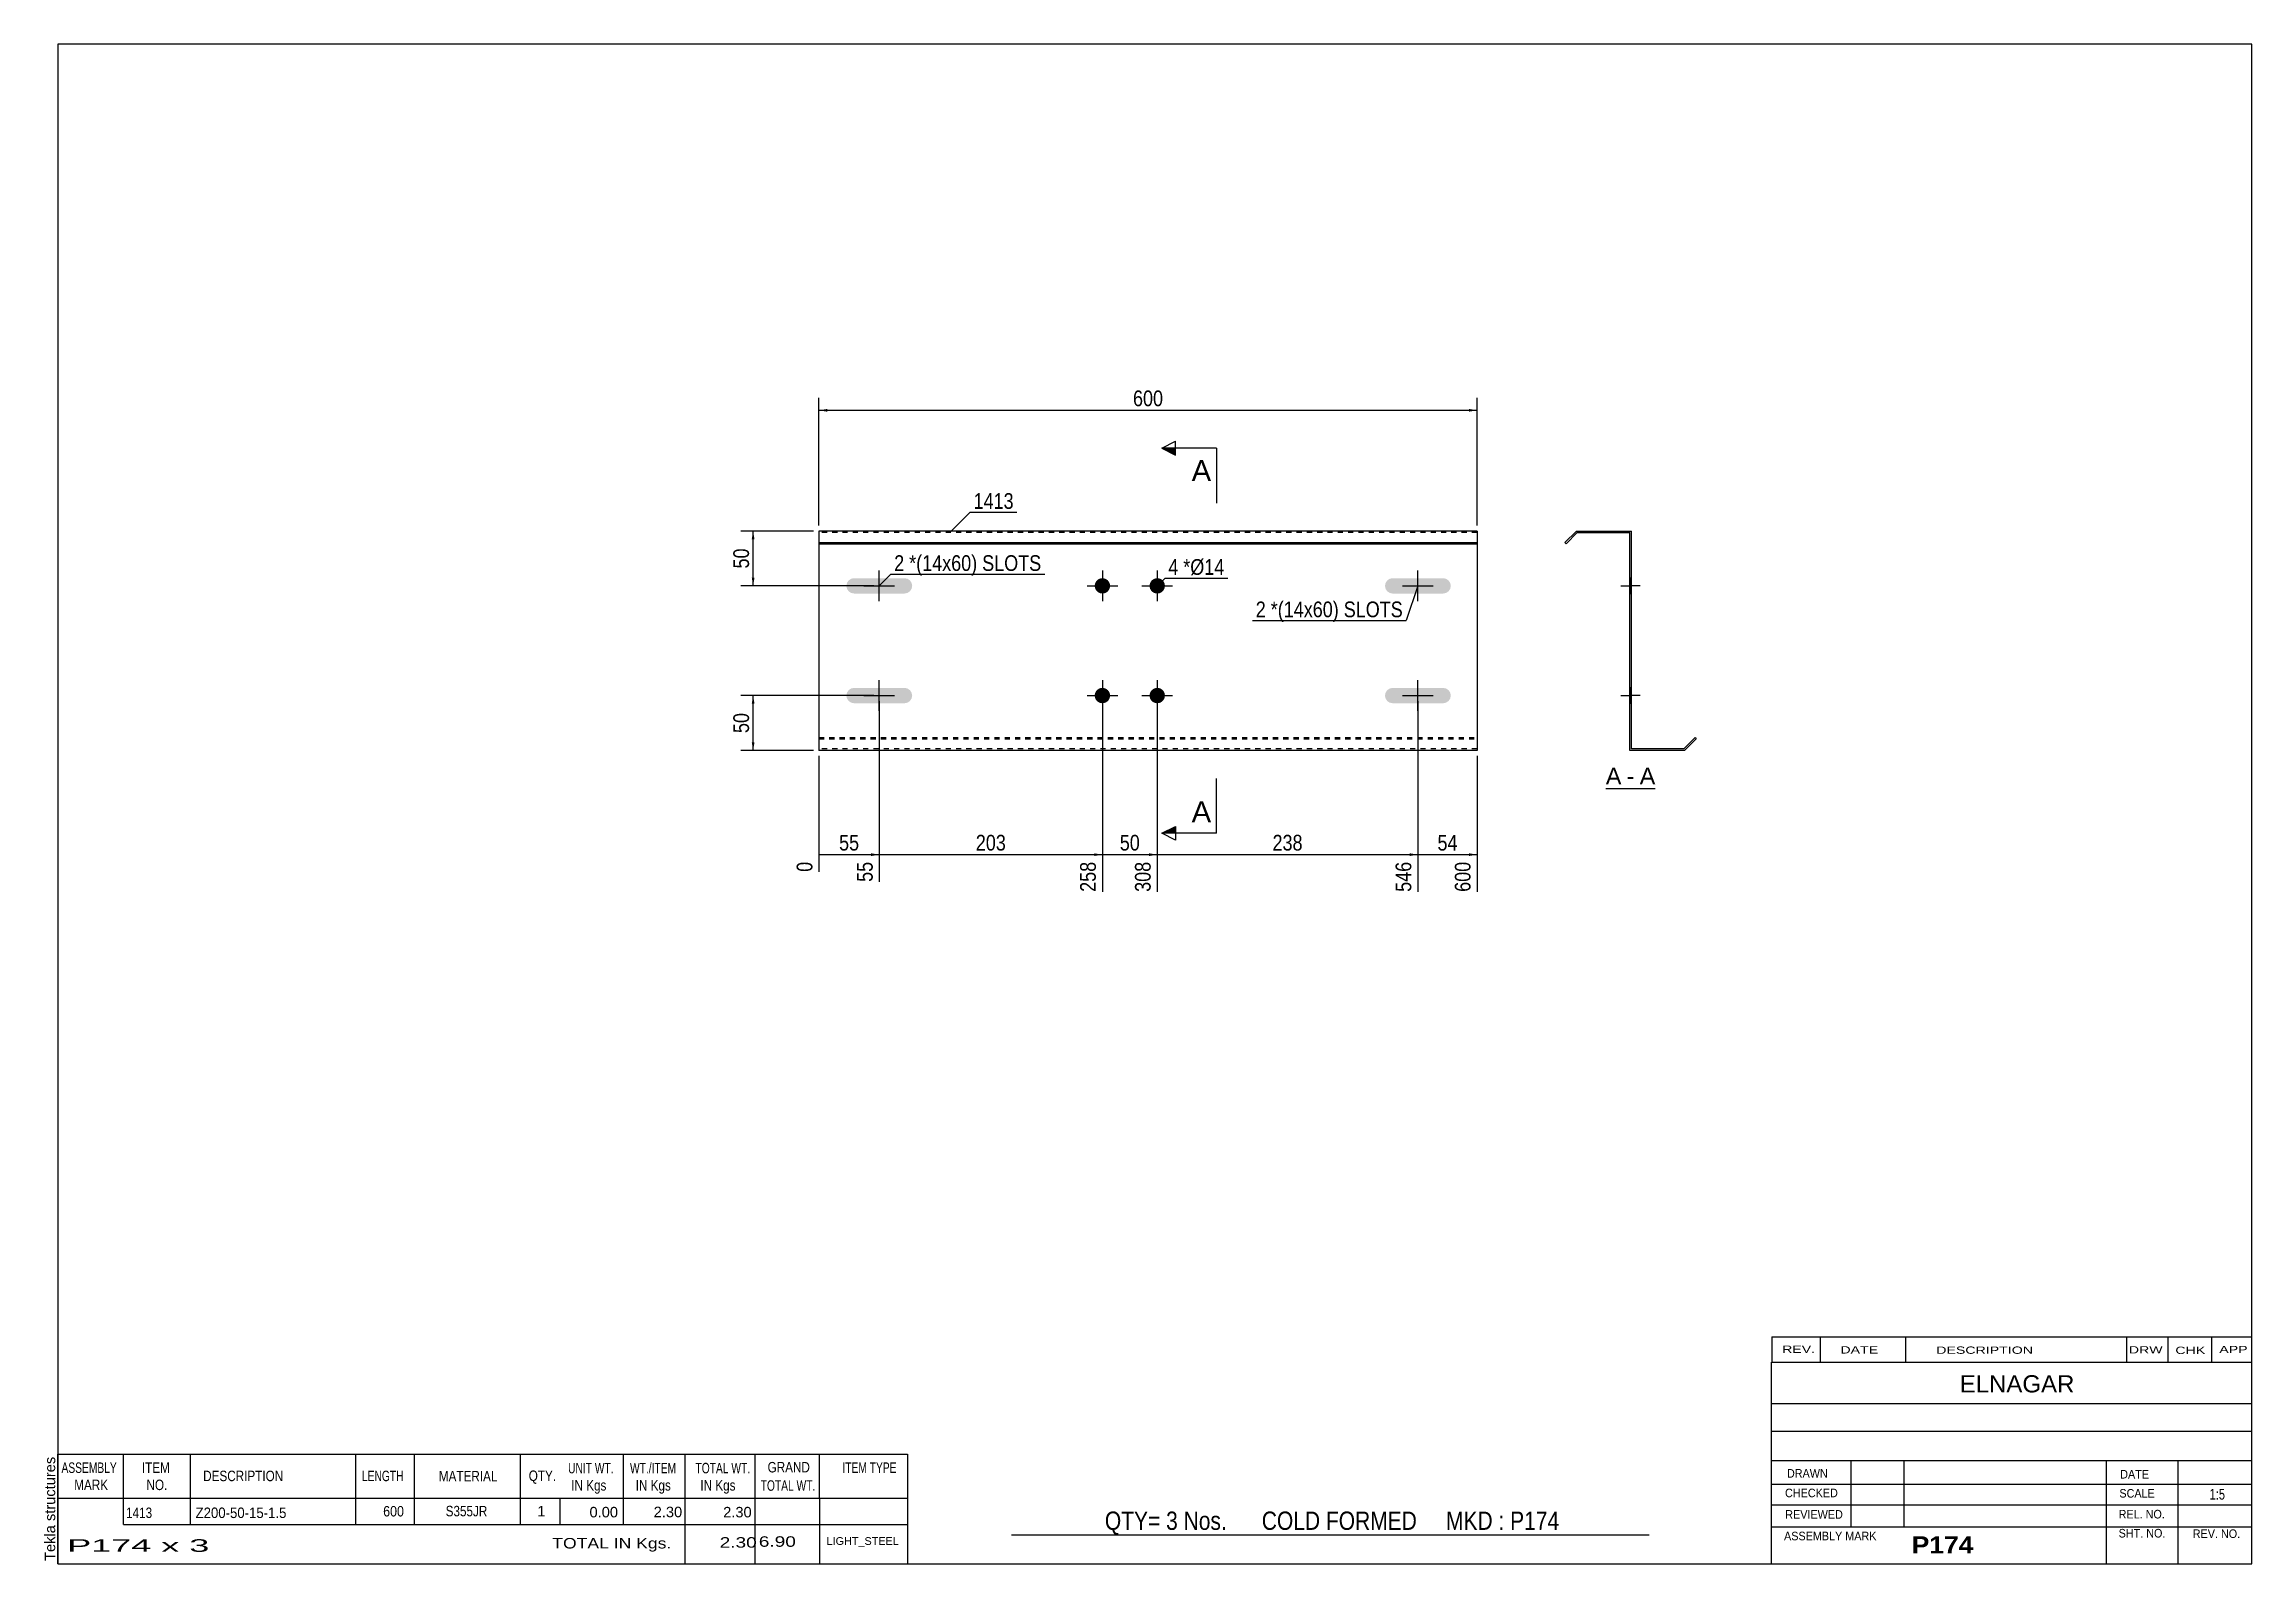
# Model space of a CAD drawing. Header units: millimetres. Extents: x -141 to 261, y -168 to 109.
import ezdxf

# ---------------------------------------------------------------- set-up
doc = ezdxf.new("R2010")
doc.units = ezdxf.units.MM
doc.linetypes.add('DXK_LINE_DOT1', pattern=[1.8814, 0.9407, -0.9407])
doc.styles.add('Arial', font='ARIAL.TTF', dxfattribs={"height": 0.2})
doc.styles.add('Arial Bold', font='ARIALBD.TTF', dxfattribs={"height": 0.2})
doc.styles.add('Arial Narrow', font='ARIALN.TTF', dxfattribs={"height": 0.2})

# ---------------------------------------------------------------- blocks, each defined once
blk = doc.blocks.new('Unknown-629090778-1423')
at = {"color": 5, "linetype": 'Continuous'}
for p, q in [((261.25, 108.75), (-138.75, 108.75)), ((-138.75, 108.75), (-138.75, -168.25)), ((261.25, -168.25), (261.25, 108.75)), ((-138.75, -168.25), (261.25, -168.25))]:
    blk.add_line(p, q, dxfattribs=at)
at = {"color": 174, "linetype": 'Continuous', "style": 'Arial'}
blk.add_text('Tekla structures', height=1.9102, rotation=90, dxfattribs=at).set_placement((-139.25, -167.75))
blk = doc.blocks.new('Unknown-629090778-12 - 1224')
at = {"color": 7, "linetype": 'Continuous'}
blk.add_line((143.46, -26.95), (152.49, -26.95), dxfattribs=at)
at = {"color": 0, "linetype": 'Continuous'}
blk.add_wipeout([(146.3, -26.2), (146.3, -23), (143.46, -23), (143.46, -26.2)], dxfattribs=at)
blk.add_wipeout([(148.68, -26.2), (148.68, -23), (147.26, -23), (147.26, -26.2)], dxfattribs=at)
at = {"color": 96, "linetype": 'Continuous', "style": 'Arial'}
blk.add_text('A', height=3.06, dxfattribs=at).set_placement((143.46, -26.2))
at = {"color": 0, "linetype": 'Continuous'}
blk.add_wipeout([(152.49, -26.2), (152.49, -23), (149.64, -23), (149.64, -26.2)], dxfattribs=at)
at = {"color": 96, "linetype": 'Continuous', "style": 'Arial'}
for s, p in [('A', (149.64, -26.2)), ('-', (147.26, -26.2))]:
    blk.add_text(s, height=3.06, dxfattribs=at).set_placement(p)
blk = doc.blocks.new('Part-629090778-1218 - 1203')
at = {"color": 2, "linetype": 'Continuous'}
for p, q in [((0, 20), (0, -20)), ((120, 20), (0, 20)), ((0, 17.88), (120, 17.88)), ((0, 17.67), (120, 17.67)), ((120, 20), (120, -20)), ((120, -20), (0, -20))]:
    blk.add_line(p, q, dxfattribs=at)
at = {"color": 7, "linetype": 'DXK_LINE_DOT1'}
for p, q in [((120, 19.7), (0, 19.7)), ((0, -17.67), (120, -17.67)), ((0, -17.88), (120, -17.88)), ((120, -19.7), (0, -19.7))]:
    blk.add_line(p, q, dxfattribs=at)
blk = doc.blocks.new('Bolt-629090778-1219 - 1203')
at = {"linetype": 'Continuous'}
for points in [[(113.8, 11.4), (104.6, 11.4), (104.06, 11.29), (103.61, 10.99), (103.31, 10.53), (103.2, 10), (103.31, 9.46), (103.61, 9.01), (104.06, 8.71), (104.6, 8.6), (113.8, 8.6), (114.34, 8.71), (114.79, 9.01), (115.09, 9.46), (115.2, 10), (115.09, 10.53), (114.79, 10.99), (114.34, 11.29)], [(113.8, -8.6), (104.6, -8.6), (104.06, -8.71), (103.61, -9.01), (103.31, -9.47), (103.2, -10), (103.31, -10.54), (103.61, -10.99), (104.06, -11.29), (104.6, -11.4), (113.8, -11.4), (114.34, -11.29), (114.79, -10.99), (115.09, -10.54), (115.2, -10), (115.09, -9.47), (114.79, -9.01), (114.34, -8.71)]]:
    blk.add_hatch(color=3, dxfattribs=at).paths.add_polyline_path(points)
at = {"color": 3, "linetype": 'Continuous'}
for p, q in [((109.2, 7.2), (109.2, 12.8)), ((106.4, 10), (112, 10)), ((109.2, -12.8), (109.2, -7.2)), ((106.4, -10), (112, -10))]:
    blk.add_line(p, q, dxfattribs=at)
blk = doc.blocks.new('Bolt-629090778-1220 - 1203')
at = {"linetype": 'Continuous'}
for points in [[(15.6, 11.4), (6.4, 11.4), (5.86, 11.29), (5.41, 10.99), (5.11, 10.53), (5, 10), (5.11, 9.46), (5.41, 9.01), (5.86, 8.71), (6.4, 8.6), (15.6, 8.6), (16.14, 8.71), (16.59, 9.01), (16.89, 9.46), (17, 10), (16.89, 10.53), (16.59, 10.99), (16.14, 11.29)], [(15.6, -8.6), (6.4, -8.6), (5.86, -8.71), (5.41, -9.01), (5.11, -9.47), (5, -10), (5.11, -10.54), (5.41, -10.99), (5.86, -11.29), (6.4, -11.4), (15.6, -11.4), (16.14, -11.29), (16.59, -10.99), (16.89, -10.54), (17, -10), (16.89, -9.47), (16.59, -9.01), (16.14, -8.71)]]:
    blk.add_hatch(color=3, dxfattribs=at).paths.add_polyline_path(points)
at = {"color": 3, "linetype": 'Continuous'}
for p, q in [((11, 7.2), (11, 12.8)), ((8.2, 10), (13.8, 10)), ((11, -12.8), (11, -7.2)), ((8.2, -10), (13.8, -10))]:
    blk.add_line(p, q, dxfattribs=at)
blk = doc.blocks.new('Bolt-629090778-1221 - 1203')
at = {"linetype": 'Continuous'}
for points in [[(53.08, 10, -1), (50.28, 10, -1)], [(63.08, 10, -1), (60.28, 10, -1)], [(53.08, -10, -1), (50.28, -10, -1)], [(63.08, -10, -1), (60.28, -10, -1)]]:
    blk.add_hatch(color=3, dxfattribs=at).paths.add_polyline_path(points)
at = {"color": 3, "linetype": 'Continuous'}
for p, q in [((51.68, 12.8), (51.68, 7.2)), ((61.68, 12.8), (61.68, 7.2)), ((48.88, 10), (54.48, 10)), ((58.88, 10), (64.48, 10)), ((51.68, -7.2), (51.68, -12.8)), ((61.68, -7.2), (61.68, -12.8)), ((48.88, -10), (54.48, -10)), ((58.88, -10), (64.48, -10))]:
    blk.add_line(p, q, dxfattribs=at)
blk = doc.blocks.new('Part-629090778-1226 - 1224')
at = {"color": 2, "linetype": 'Continuous'}
for p, q in [((138.12, 20), (136, 17.88)), ((136, 17.88), (136.21, 17.67)), ((136.21, 17.67), (138.25, 19.7)), ((138.12, 20), (148.12, 20)), ((138.25, 19.7), (147.82, 19.7)), ((147.82, -20), (147.82, 19.7)), ((148.12, -19.7), (148.12, 20)), ((157.82, -20), (147.82, -20)), ((157.7, -19.7), (148.12, -19.7)), ((157.7, -19.7), (159.73, -17.67)), ((159.94, -17.88), (157.82, -20)), ((159.73, -17.67), (159.94, -17.88))]:
    blk.add_line(p, q, dxfattribs=at)
blk = doc.blocks.new('Bolt-629090778-1227 - 1224')
at = {"linetype": 'Continuous'}
for points in [[(147.82, 11.4), (147.82, 8.6), (148.12, 8.6), (148.12, 11.4)], [(147.82, -8.6), (147.82, -11.4), (148.12, -11.4), (148.12, -8.6)]]:
    blk.add_hatch(color=3, dxfattribs=at).paths.add_polyline_path(points)
at = {"color": 3, "linetype": 'Continuous'}
for p, q in [((148.12, 11.4), (147.82, 11.4)), ((149.72, 10), (147.82, 10)), ((148.12, 8.6), (147.82, 8.6)), ((148.12, -8.6), (147.82, -8.6)), ((149.72, -10), (147.82, -10)), ((148.12, -11.4), (147.82, -11.4))]:
    blk.add_line(p, q, dxfattribs=at)
blk = doc.blocks.new('Bolt-629090778-1228 - 1224')
at = {"linetype": 'Continuous'}
for points in [[(147.82, 11.4), (147.82, 8.6), (148.12, 8.6), (148.12, 11.4)], [(147.82, -8.6), (147.82, -11.4), (148.12, -11.4), (148.12, -8.6)]]:
    blk.add_hatch(color=3, dxfattribs=at).paths.add_polyline_path(points)
at = {"color": 3, "linetype": 'Continuous'}
for p, q in [((148.12, 11.4), (147.82, 11.4)), ((149.72, 10), (147.82, 10)), ((148.12, 8.6), (147.82, 8.6)), ((148.12, -8.6), (147.82, -8.6)), ((149.72, -10), (147.82, -10)), ((148.12, -11.4), (147.82, -11.4))]:
    blk.add_line(p, q, dxfattribs=at)
blk = doc.blocks.new('Bolt-629090778-1229 - 1224')
at = {"linetype": 'Continuous'}
for points in [[(148.12, 8.6), (148.12, 11.4), (147.82, 11.4), (147.82, 8.6)], [(148.12, 8.6), (148.12, 11.4), (147.82, 11.4), (147.82, 8.6)], [(148.12, -11.4), (148.12, -8.6), (147.82, -8.6), (147.82, -11.4)], [(148.12, -11.4), (148.12, -8.6), (147.82, -8.6), (147.82, -11.4)]]:
    blk.add_hatch(color=3, dxfattribs=at).paths.add_polyline_path(points)
at = {"color": 3, "linetype": 'Continuous'}
for p, q in [((146.22, 10), (148.12, 10)), ((146.22, 10), (148.12, 10)), ((147.82, 11.4), (148.12, 11.4)), ((147.82, 11.4), (148.12, 11.4)), ((147.82, 8.6), (148.12, 8.6)), ((147.82, 8.6), (148.12, 8.6)), ((146.22, -10), (148.12, -10)), ((146.22, -10), (148.12, -10)), ((147.82, -8.6), (148.12, -8.6)), ((147.82, -8.6), (148.12, -8.6)), ((147.82, -11.4), (148.12, -11.4)), ((147.82, -11.4), (148.12, -11.4))]:
    blk.add_line(p, q, dxfattribs=at)
blk = doc.blocks.new('StraightDimension-629090778-1234 - 1203')
at = {"linetype": 'Continuous'}
blk.add_hatch(color=7, dxfattribs=at).paths.add_polyline_path([(118.5, -38.75), (120, -39), (118.5, -39.25)])
at = {"color": 7, "linetype": 'Continuous'}
for p, q in [((109.2, -11), (109.2, -45.78)), ((120, -21), (120, -45.78)), ((109.2, -39), (120, -39))]:
    blk.add_line(p, q, dxfattribs=at)
at = {"color": 0}
blk.add_wipeout([(117.03, -38.85), (117.03, -34.65), (112.17, -34.65), (112.17, -38.85)], dxfattribs=at)
at = {"color": 0, "linetype": 'Continuous'}
blk.add_wipeout([(119.4, -39.7), (115.2, -39.7), (115.2, -46.38), (119.4, -46.38)], dxfattribs=at)
at = {"color": 3, "style": 'Arial Narrow'}
blk.add_text('54', height=2.863, dxfattribs=at).set_placement((112.77, -38.25))
at = {"color": 3, "linetype": 'Continuous', "style": 'Arial Narrow'}
blk.add_text('600', height=2.863, rotation=90.0002, dxfattribs=at).set_placement((118.8, -45.78))
blk = doc.blocks.new('StraightDimension-629090778-1235 - 1203')
at = {"linetype": 'Continuous'}
blk.add_hatch(color=7, dxfattribs=at).paths.add_polyline_path([(107.7, -38.75), (109.2, -39), (107.7, -39.25)])
at = {"color": 7, "linetype": 'Continuous'}
for p, q in [((61.68, -11), (61.68, -45.78)), ((109.2, -11), (109.2, -45.78)), ((61.68, -39), (109.2, -39))]:
    blk.add_line(p, q, dxfattribs=at)
at = {"color": 0}
blk.add_wipeout([(88.78, -38.85), (88.78, -34.65), (82.1, -34.65), (82.1, -38.85)], dxfattribs=at)
at = {"color": 0, "linetype": 'Continuous'}
blk.add_wipeout([(108.6, -39.7), (104.4, -39.7), (104.4, -46.38), (108.6, -46.38)], dxfattribs=at)
at = {"color": 3, "style": 'Arial Narrow'}
blk.add_text('238', height=2.863, dxfattribs=at).set_placement((82.7, -38.25))
at = {"color": 3, "linetype": 'Continuous', "style": 'Arial Narrow'}
blk.add_text('546', height=2.863, rotation=90.0002, dxfattribs=at).set_placement((108, -45.78))
blk = doc.blocks.new('StraightDimension-629090778-1236 - 1203')
at = {"linetype": 'Continuous'}
blk.add_hatch(color=7, dxfattribs=at).paths.add_polyline_path([(60.18, -38.75), (61.68, -39), (60.18, -39.25)])
at = {"color": 7, "linetype": 'Continuous'}
for p, q in [((51.68, -11), (51.68, -45.78)), ((61.68, -11), (61.68, -45.78)), ((51.68, -39), (61.68, -39))]:
    blk.add_line(p, q, dxfattribs=at)
at = {"color": 0}
blk.add_wipeout([(59.11, -38.85), (59.11, -34.65), (54.25, -34.65), (54.25, -38.85)], dxfattribs=at)
at = {"color": 0, "linetype": 'Continuous'}
blk.add_wipeout([(61.08, -39.7), (56.88, -39.7), (56.88, -46.38), (61.08, -46.38)], dxfattribs=at)
at = {"color": 3, "style": 'Arial Narrow'}
blk.add_text('50', height=2.863, dxfattribs=at).set_placement((54.85, -38.25))
at = {"color": 3, "linetype": 'Continuous', "style": 'Arial Narrow'}
blk.add_text('308', height=2.863, rotation=90.0002, dxfattribs=at).set_placement((60.48, -45.78))
blk = doc.blocks.new('StraightDimension-629090778-1237 - 1203')
at = {"linetype": 'Continuous'}
blk.add_hatch(color=7, dxfattribs=at).paths.add_polyline_path([(50.18, -38.75), (51.68, -39), (50.18, -39.25)])
at = {"color": 7, "linetype": 'Continuous'}
for p, q in [((11, -11), (11, -43.96)), ((51.68, -11), (51.68, -45.78)), ((11, -39), (51.68, -39))]:
    blk.add_line(p, q, dxfattribs=at)
at = {"color": 0}
blk.add_wipeout([(34.68, -38.85), (34.68, -34.65), (28, -34.65), (28, -38.85)], dxfattribs=at)
at = {"color": 0, "linetype": 'Continuous'}
blk.add_wipeout([(51.08, -39.7), (46.88, -39.7), (46.88, -46.38), (51.08, -46.38)], dxfattribs=at)
at = {"color": 3, "style": 'Arial Narrow'}
blk.add_text('203', height=2.863, dxfattribs=at).set_placement((28.6, -38.25))
at = {"color": 3, "linetype": 'Continuous', "style": 'Arial Narrow'}
blk.add_text('258', height=2.863, rotation=90.0002, dxfattribs=at).set_placement((50.48, -45.78))
blk = doc.blocks.new('StraightDimension-629090778-1238 - 1203')
at = {"linetype": 'Continuous'}
blk.add_hatch(color=7, dxfattribs=at).paths.add_polyline_path([(9.5, -38.75), (11, -39), (9.5, -39.25)])
at = {"color": 7, "linetype": 'Continuous'}
for p, q in [((11, -11), (11, -43.96)), ((0, -21), (0, -42.13)), ((0, -39), (11, -39))]:
    blk.add_line(p, q, dxfattribs=at)
at = {"color": 0}
blk.add_wipeout([(7.93, -38.85), (7.93, -34.65), (3.07, -34.65), (3.07, -38.85)], dxfattribs=at)
at = {"color": 0, "linetype": 'Continuous'}
blk.add_wipeout([(-0.6, -39.7), (-4.8, -39.7), (-4.8, -42.73), (-0.6, -42.73)], dxfattribs=at)
at = {"color": 3, "linetype": 'Continuous', "style": 'Arial Narrow'}
blk.add_text('0', height=2.86, rotation=90.0002, dxfattribs=at).set_placement((-1.2, -42.13))
at = {"color": 0, "linetype": 'Continuous'}
blk.add_wipeout([(10.4, -39.7), (6.2, -39.7), (6.2, -44.56), (10.4, -44.56)], dxfattribs=at)
at = {"color": 3, "style": 'Arial Narrow'}
blk.add_text('55', height=2.863, dxfattribs=at).set_placement((3.67, -38.25))
at = {"color": 3, "linetype": 'Continuous', "style": 'Arial Narrow'}
blk.add_text('55', height=2.863, rotation=90.0002, dxfattribs=at).set_placement((9.8, -43.96))
blk = doc.blocks.new('StraightDimension-629090778-1255 - 1203')
at = {"linetype": 'Continuous'}
for points in [[(-12.25, 18.5), (-12, 20), (-11.75, 18.5)], [(-11.75, 11.5), (-12, 10), (-12.25, 11.5)]]:
    blk.add_hatch(color=7, dxfattribs=at).paths.add_polyline_path(points)
at = {"color": 7, "linetype": 'Continuous'}
for p, q in [((-1, 20), (-14.25, 20)), ((-12, 10), (-12, 20)), ((10, 10), (-14.25, 10))]:
    blk.add_line(p, q, dxfattribs=at)
at = {"color": 0}
blk.add_wipeout([(-12.15, 17.43), (-16.35, 17.43), (-16.35, 12.57), (-12.15, 12.57)], dxfattribs=at)
at = {"color": 3, "style": 'Arial Narrow'}
blk.add_text('50', height=2.863, rotation=90.0002, dxfattribs=at).set_placement((-12.75, 13.17))
blk = doc.blocks.new('StraightDimension-629090778-1261 - 1203')
at = {"linetype": 'Continuous'}
for points in [[(-12.25, -11.5), (-12, -10), (-11.75, -11.5)], [(-11.75, -18.5), (-12, -20), (-12.25, -18.5)]]:
    blk.add_hatch(color=7, dxfattribs=at).paths.add_polyline_path(points)
at = {"color": 7, "linetype": 'Continuous'}
for p, q in [((10, -10), (-14.25, -10)), ((-12, -20), (-12, -10)), ((-1, -20), (-14.25, -20))]:
    blk.add_line(p, q, dxfattribs=at)
at = {"color": 0}
blk.add_wipeout([(-12.15, -12.57), (-16.35, -12.57), (-16.35, -17.43), (-12.15, -17.43)], dxfattribs=at)
at = {"color": 3, "style": 'Arial Narrow'}
blk.add_text('50', height=2.863, rotation=90.0002, dxfattribs=at).set_placement((-12.75, -16.83))
blk = doc.blocks.new('StraightDimension-629090778-1267 - 1203')
at = {"linetype": 'Continuous'}
for points in [[(1.5, 41.75), (0, 42), (1.5, 42.25)], [(118.5, 42.25), (120, 42), (118.5, 41.75)]]:
    blk.add_hatch(color=7, dxfattribs=at).paths.add_polyline_path(points)
at = {"color": 7, "linetype": 'Continuous'}
for p, q in [((0, 21), (0, 44.25)), ((0, 42), (120, 42)), ((120, 21), (120, 44.25))]:
    blk.add_line(p, q, dxfattribs=at)
at = {"color": 0}
blk.add_wipeout([(63.34, 42.15), (63.34, 46.35), (56.66, 46.35), (56.66, 42.15)], dxfattribs=at)
at = {"color": 3, "style": 'Arial Narrow'}
blk.add_text('600', height=2.863, dxfattribs=at).set_placement((57.26, 42.75))
blk = doc.blocks.new('CBS_REVISION-629090778-1439')
at = {"color": 7, "linetype": 'Continuous'}
for p, q in [((173.74, -126.87), (261.24, -126.87)), ((173.74, -126.87), (173.74, -131.5)), ((182.54, -126.87), (182.54, -131.5)), ((198.13, -126.87), (198.13, -131.44)), ((238.39, -126.87), (238.39, -131.5)), ((245.93, -126.87), (245.93, -131.5)), ((253.88, -126.87), (253.88, -131.5)), ((173.74, -131.5), (261.24, -131.5))]:
    blk.add_line(p, q, dxfattribs=at)
at = {"color": 7, "style": 'Arial Narrow', "width": 1.7}
for s, height, p in [('REV.', 1.326, (175.6, -129.82)), ('DATE', 1.326, (186.23, -129.94)), ('DESCRIPTION', 1.3257, (203.71, -129.99)), ('DRW', 1.326, (238.82, -129.93)), ('CHK', 1.326, (247.31, -130.02)), ('APP', 1.326, (255.31, -129.87))]:
    blk.add_text(s, height=height, dxfattribs=at).set_placement(p)
blk = doc.blocks.new('CBS_BOM-629090778-1436')
at = {"color": 7, "linetype": 'Continuous'}
for p, q in [((-138.78, -156.28), (-138.78, -148.28)), ((-138.78, -148.28), (16.14, -148.28)), ((-126.78, -156.28), (-126.78, -148.28)), ((-114.59, -156.28), (-114.59, -148.28)), ((-84.43, -156.28), (-84.43, -148.28)), ((-73.75, -156.28), (-73.75, -148.28)), ((-54.43, -156.28), (-54.43, -148.28)), ((-35.63, -156.28), (-35.63, -148.28)), ((-24.42, -156.28), (-24.42, -148.28)), ((-11.63, -156.28), (-11.63, -148.28)), ((0.12, -156.28), (0.12, -148.28)), ((16.14, -148.29), (16.14, -156.27)), ((-138.78, -156.28), (16.14, -156.28)), ((-138.78, -161.08), (-138.78, -156.28)), ((-126.78, -161.08), (-126.78, -156.28)), ((-114.59, -161.08), (-114.59, -156.28)), ((-84.43, -161.08), (-84.43, -156.28)), ((-73.75, -161.08), (-73.75, -156.28)), ((-54.43, -161.08), (-54.43, -156.28)), ((-47.17, -161.08), (-47.17, -156.28)), ((-35.63, -161.08), (-35.63, -156.28)), ((-24.42, -161.08), (-24.42, -156.28)), ((-11.63, -161.08), (-11.63, -156.28)), ((0.14, -161.08), (0.14, -156.28)), ((16.14, -156.28), (16.14, -161.08)), ((-138.78, -168.28), (-138.78, -161.1)), ((-126.78, -161.08), (16.14, -161.08)), ((-24.42, -168.28), (-24.42, -161.1)), ((-11.63, -168.28), (-11.63, -161.1)), ((0.18, -168.28), (0.18, -161.1)), ((16.14, -161.08), (16.14, -168.28)), ((-138.78, -168.28), (16.14, -168.28))]:
    blk.add_line(p, q, dxfattribs=at)
at = {"color": 3, "linetype": 'Continuous', "style": 'Arial'}
for s, height, width, p in [('ASSEMBLY', 1.91, 0.7, (-138.1, -151.71)), ('MARK', 1.91, 0.8, (-135.78, -154.84)), ('ITEM', 1.91, 0.8, (-123.45, -151.71)), ('NO.', 1.91, 0.8, (-122.6, -154.84)), ('DESCRIPTION', 1.9102, 0.8, (-112.27, -153.21)), ('LENGTH', 1.91, 0.7, (-83.32, -153.21)), ('MATERIAL', 1.91, 0.8, (-69.3, -153.26)), ('QTY.', 1.91, 0.8, (-52.91, -153.18)), ('UNIT WT.', 1.91, 0.7, (-45.74, -151.78)), ('WT./ITEM', 1.91, 0.7, (-34.45, -151.78)), ('TOTAL WT.', 1.91, 0.7, (-22.51, -151.78)), ('GRAND', 1.91, 0.8, (-9.36, -151.62)), ('ITEM TYPE', 1.91, 0.7, (4.28, -151.7)), ('IN Kgs', 1.91, 0.8, (-45.16, -154.92)), ('IN Kgs', 1.91, 0.8, (-33.41, -154.92)), ('IN Kgs', 1.91, 0.8, (-21.62, -154.92)), ('TOTAL WT.', 1.91, 0.7, (-10.62, -154.96))]:
    blk.add_text(s, height=height, dxfattribs=dict(at, width=width)).set_placement(p)
at = {"color": 7, "linetype": 'Continuous', "style": 'Arial'}
for s, height, width, p in [('1413', 1.91, 0.8, (-126.32, -159.93)), ('Z200-50-15-1.5', 1.9102, 0.9, (-113.65, -159.93)), ('600', 1.91, 0.85, (-79.45, -159.65)), ('S355JR', 1.91, 0.8, (-68.06, -159.62))]:
    blk.add_text(s, height=height, dxfattribs=dict(at, width=width)).set_placement(p)
for s, p in [('1', (-51.34, -159.62)), ('0.00', (-41.83, -159.81)), ('2.30', (-30.13, -159.78)), ('2.30', (-17.46, -159.81))]:
    blk.add_text(s, height=1.91, dxfattribs=at).set_placement(p)
at = {"color": 6, "linetype": 'Continuous', "style": 'Arial'}
for s, height, width, p in [('P174 x 3', 2.292, 2.05, (-137.06, -166.09)), ('TOTAL IN Kgs.', 1.9102, 1.2, (-48.62, -165.48)), ('2.30', 1.91, 1.3, (-18.1, -165.33)), ('6.90', 1.91, 1.3, (-10.96, -165.17))]:
    blk.add_text(s, height=height, dxfattribs=dict(at, width=width)).set_placement(p)
blk.add_text('LIGHT_STEEL', height=1.4135, dxfattribs=at).set_placement((1.39, -164.83))
blk = doc.blocks.new('CBS_CALLOFF-629090778-1437')
at = {"color": 7, "linetype": 'Continuous'}
blk.add_line((35.13, -162.98), (151.36, -163), dxfattribs=at)
at = {"color": 3, "linetype": 'Continuous', "style": 'Arial Narrow'}
blk.add_text('QTY= 3 Nos.      COLD FORMED     MKD : P174', height=3.3405, dxfattribs=at).set_placement((52.13, -162.09))
blk = doc.blocks.new('CBS_NAME_BLOG-629090778-1438')
at = {"color": 7, "linetype": 'Continuous'}
for p, q in [((173.66, -131.5), (261.18, -131.5)), ((173.66, -168.21), (173.66, -131.5)), ((173.66, -139.04), (261.18, -139.04)), ((173.73, -144.09), (261.25, -144.09)), ((173.66, -149.46), (261.18, -149.46)), ((188.18, -161.57), (188.18, -149.47)), ((197.87, -161.54), (197.87, -149.47)), ((234.78, -168.21), (234.78, -149.48)), ((247.83, -168.21), (247.83, -149.47)), ((173.67, -153.76), (261.25, -153.74)), ((173.66, -157.51), (261.18, -157.51)), ((173.66, -161.55), (261.18, -161.55)), ((173.66, -168.25), (261.25, -168.25))]:
    blk.add_line(p, q, dxfattribs=at)
at = {"color": 3, "linetype": 'Continuous', "style": 'Arial'}
blk.add_text('ELNAGAR', height=3.133, dxfattribs=at).set_placement((207.98, -137.03))
at = {"color": 3, "linetype": 'Continuous'}
for s, height, style, width, p in [('DRAWN', 1.566, 'Arial', 0.9, (176.49, -152.57)), ('DATE', 1.566, 'Arial', 0.9, (237.25, -152.73)), ('CHECKED', 1.566, 'Arial', 0.9, (176.14, -156.14)), ('SCALE', 1.566, 'Arial', 0.9, (237.1, -156.21)), ('1:5', 1.957, 'Arial Narrow', 0.9, (253.55, -156.57)), ('REVIEWED', 1.566, 'Arial', 0.9, (176.18, -160.06)), ('REL. NO.', 1.566, 'Arial', 0.9, (236.96, -160.01)), ('ASSEMBLY MARK', 1.5663, 'Arial', 0.9, (175.96, -163.99)), ('P174', 3.131, 'Arial Bold', 1.1, (199.24, -166.39)), ('SHT. NO.', 1.566, 'Arial', 0.9, (236.96, -163.48)), ('REV. NO.', 1.566, 'Arial', 0.9, (250.48, -163.57))]:
    blk.add_text(s, height=height, dxfattribs=dict(at, style=style, width=width)).set_placement(p)
blk = doc.blocks.new('SectionMark-629090778-1232 - 1203')
at = {"linetype": 'Continuous'}
for points in [[(65, 35.1), (65, 33.85), (62.5, 35.1)], [(65, -33.85), (65, -35.1), (62.5, -35.1)]]:
    blk.add_hatch(color=30, dxfattribs=at).paths.add_polyline_path(points)
at = {"color": 30, "linetype": 'Continuous'}
for p, q in [((62.5, 35.1), (65, 36.35)), ((65, 33.85), (65, 36.35)), ((62.5, 35.1), (65, 33.85)), ((62.5, -35.1), (65, -33.85)), ((65, -36.35), (62.5, -35.1)), ((65, -33.85), (65, -36.35))]:
    blk.add_line(p, q, dxfattribs=at)
at = {"color": 0, "linetype": 'Continuous'}
for points in [[(71.5, 29.1), (71.5, 33.1), (67.95, 33.1), (67.95, 29.1)], [(71.5, -33.1), (71.5, -29.1), (67.95, -29.1), (67.95, -33.1)]]:
    blk.add_wipeout(points, dxfattribs=at)
at = {"color": 30, "linetype": 'Continuous'}
for p, q in [((72.5, 35.1), (62.5, 35.1)), ((72.5, 35.1), (72.5, 25.1)), ((72.5, -35.1), (72.5, -25.1)), ((72.5, -35.1), (62.5, -35.1))]:
    blk.add_line(p, q, dxfattribs=at)
at = {"color": 96, "linetype": 'Continuous', "style": 'Arial'}
for p in [(67.95, 29.1), (67.95, -33.1)]:
    blk.add_text('A', height=3.82, dxfattribs=at).set_placement(p)
blk = doc.blocks.new('Mark-629090778-1270 - 1203')
at = {"color": 0}
blk.add_wipeout([(35.5068, 24.0375), (35.5068, 27.0375), (28.1943, 27.0375), (28.1943, 24.0375)], dxfattribs=at)
blk.add_wipeout([(35.5068, 24.0375), (35.5068, 27.0375), (28.1943, 27.0375), (28.1943, 24.0375)], dxfattribs=at)
at = {"color": 7, "linetype": 'Continuous'}
for p, q in [((24.0588, 19.902), (27.5943, 23.4375)), ((27.5943, 23.4375), (36.1068, 23.4375))]:
    blk.add_line(p, q, dxfattribs=at)
at = {"color": 3, "style": 'Arial Narrow'}
blk.add_text('1413', height=2.86328, dxfattribs=at).set_placement((28.1943, 24.0375))
blk = doc.blocks.new('Mark-629090778-1273 - 1203')
at = {"color": 0}
blk.add_wipeout([(81.47, 4.28), (81.47, 7.28), (79.64, 7.28), (79.64, 4.28)], dxfattribs=at)
blk.add_wipeout([(81.47, 4.28), (81.47, 7.28), (79.64, 7.28), (79.64, 4.28)], dxfattribs=at)
blk.add_wipeout([(83.65, 4.28), (83.65, 7.28), (82.37, 7.28), (82.37, 4.28)], dxfattribs=at)
blk.add_wipeout([(83.65, 4.28), (83.65, 7.28), (82.37, 7.28), (82.37, 4.28)], dxfattribs=at)
at = {"color": 3, "style": 'Arial Narrow'}
blk.add_text('2', height=2.86, dxfattribs=at).set_placement((79.64, 4.28))
at = {"color": 0}
blk.add_wipeout([(106.48, 4.28), (106.48, 7.28), (83.65, 7.28), (83.65, 4.28)], dxfattribs=at)
blk.add_wipeout([(106.48, 4.28), (106.48, 7.28), (83.65, 7.28), (83.65, 4.28)], dxfattribs=at)
at = {"color": 7, "linetype": 'Continuous'}
for p in [(109.2, 10), (79.04, 3.68)]:
    blk.add_line(p, (107.08, 3.68), dxfattribs=at)
at = {"color": 3, "style": 'Arial Narrow'}
for s, height, p in [('*', 2.86, (82.37, 4.28)), ('(14x60) SLOTS', 2.8633, (83.65, 4.28))]:
    blk.add_text(s, height=height, dxfattribs=at).set_placement(p)
blk = doc.blocks.new('Mark-629090778-1274 - 1203')
at = {"color": 0}
blk.add_wipeout([(15.55, 12.72), (15.55, 15.72), (13.72, 15.72), (13.72, 12.72)], dxfattribs=at)
blk.add_wipeout([(15.55, 12.72), (15.55, 15.72), (13.72, 15.72), (13.72, 12.72)], dxfattribs=at)
at = {"color": 7, "linetype": 'Continuous'}
blk.add_line((11, 10), (13.12, 12.12), dxfattribs=at)
at = {"color": 0}
blk.add_wipeout([(17.73, 12.72), (17.73, 15.72), (16.45, 15.72), (16.45, 12.72)], dxfattribs=at)
blk.add_wipeout([(17.73, 12.72), (17.73, 15.72), (16.45, 15.72), (16.45, 12.72)], dxfattribs=at)
at = {"color": 3, "style": 'Arial Narrow'}
blk.add_text('2', height=2.86, dxfattribs=at).set_placement((13.72, 12.72))
at = {"color": 0}
blk.add_wipeout([(40.56, 12.72), (40.56, 15.72), (17.73, 15.72), (17.73, 12.72)], dxfattribs=at)
blk.add_wipeout([(40.56, 12.72), (40.56, 15.72), (17.73, 15.72), (17.73, 12.72)], dxfattribs=at)
at = {"color": 7, "linetype": 'Continuous'}
blk.add_line((13.12, 12.12), (41.16, 12.12), dxfattribs=at)
at = {"color": 3, "style": 'Arial Narrow'}
for s, height, p in [('*', 2.86, (16.45, 12.72)), ('(14x60) SLOTS', 2.8633, (17.73, 12.72))]:
    blk.add_text(s, height=height, dxfattribs=at).set_placement(p)
blk = doc.blocks.new('Mark-629090778-1275 - 1203')
at = {"color": 0}
blk.add_wipeout([(65.52, 12.01), (65.52, 15.01), (63.7, 15.01), (63.7, 12.01)], dxfattribs=at)
blk.add_wipeout([(65.52, 12.01), (65.52, 15.01), (63.7, 15.01), (63.7, 12.01)], dxfattribs=at)
at = {"color": 7, "linetype": 'Continuous'}
blk.add_line((61.68, 10), (63.1, 11.41), dxfattribs=at)
at = {"color": 0}
blk.add_wipeout([(67.7, 12.01), (67.7, 15.01), (66.42, 15.01), (66.42, 12.01)], dxfattribs=at)
blk.add_wipeout([(67.7, 12.01), (67.7, 15.01), (66.42, 15.01), (66.42, 12.01)], dxfattribs=at)
at = {"color": 3, "style": 'Arial Narrow'}
blk.add_text('4', height=2.86, dxfattribs=at).set_placement((63.7, 12.01))
at = {"color": 0}
blk.add_wipeout([(73.92, 12.01), (73.92, 15.01), (67.7, 15.01), (67.7, 12.01)], dxfattribs=at)
blk.add_wipeout([(73.92, 12.01), (73.92, 15.01), (67.7, 15.01), (67.7, 12.01)], dxfattribs=at)
at = {"color": 7, "linetype": 'Continuous'}
blk.add_line((63.1, 11.41), (74.52, 11.41), dxfattribs=at)
at = {"color": 3, "style": 'Arial Narrow'}
for s, height, p in [('*', 2.86, (66.42, 12.01)), ('Ø14', 2.863, (67.7, 12.01))]:
    blk.add_text(s, height=height, dxfattribs=at).set_placement(p)

msp = doc.modelspace()

# ---------------------------------------------------------------- block references
for name in ['Unknown-629090778-1423', 'Part-629090778-1218 - 1203', 'Part-629090778-1226 - 1224', 'Bolt-629090778-1220 - 1203', 'Bolt-629090778-1221 - 1203', 'Bolt-629090778-1219 - 1203', 'Bolt-629090778-1229 - 1224', 'Bolt-629090778-1227 - 1224', 'Bolt-629090778-1228 - 1224', 'CBS_REVISION-629090778-1439', 'CBS_NAME_BLOG-629090778-1438', 'CBS_BOM-629090778-1436', 'CBS_CALLOFF-629090778-1437']:
    msp.add_blockref(name, (0, 0))

# ---------------------------------------------------------------- next in the draw order: block references
for name in ['StraightDimension-629090778-1255 - 1203', 'Mark-629090778-1273 - 1203', 'StraightDimension-629090778-1234 - 1203', 'Unknown-629090778-12 - 1224']:
    msp.add_blockref(name, (0, 0))

# ---------------------------------------------------------------- next in the draw order: block references
for name in ['StraightDimension-629090778-1267 - 1203', 'Mark-629090778-1274 - 1203', 'StraightDimension-629090778-1235 - 1203']:
    msp.add_blockref(name, (0, 0))

# ---------------------------------------------------------------- next in the draw order: block references
for name in ['Mark-629090778-1270 - 1203', 'StraightDimension-629090778-1236 - 1203']:
    msp.add_blockref(name, (0, 0))

# ---------------------------------------------------------------- next in the draw order: block references
for name in ['SectionMark-629090778-1232 - 1203', 'StraightDimension-629090778-1237 - 1203']:
    msp.add_blockref(name, (0, 0))

# ---------------------------------------------------------------- next in the draw order: block references
for name in ['Mark-629090778-1275 - 1203', 'StraightDimension-629090778-1238 - 1203']:
    msp.add_blockref(name, (0, 0))

# ---------------------------------------------------------------- next in the draw order: block references
msp.add_blockref('StraightDimension-629090778-1261 - 1203', (0, 0))

doc.saveas('drawing.dxf')
